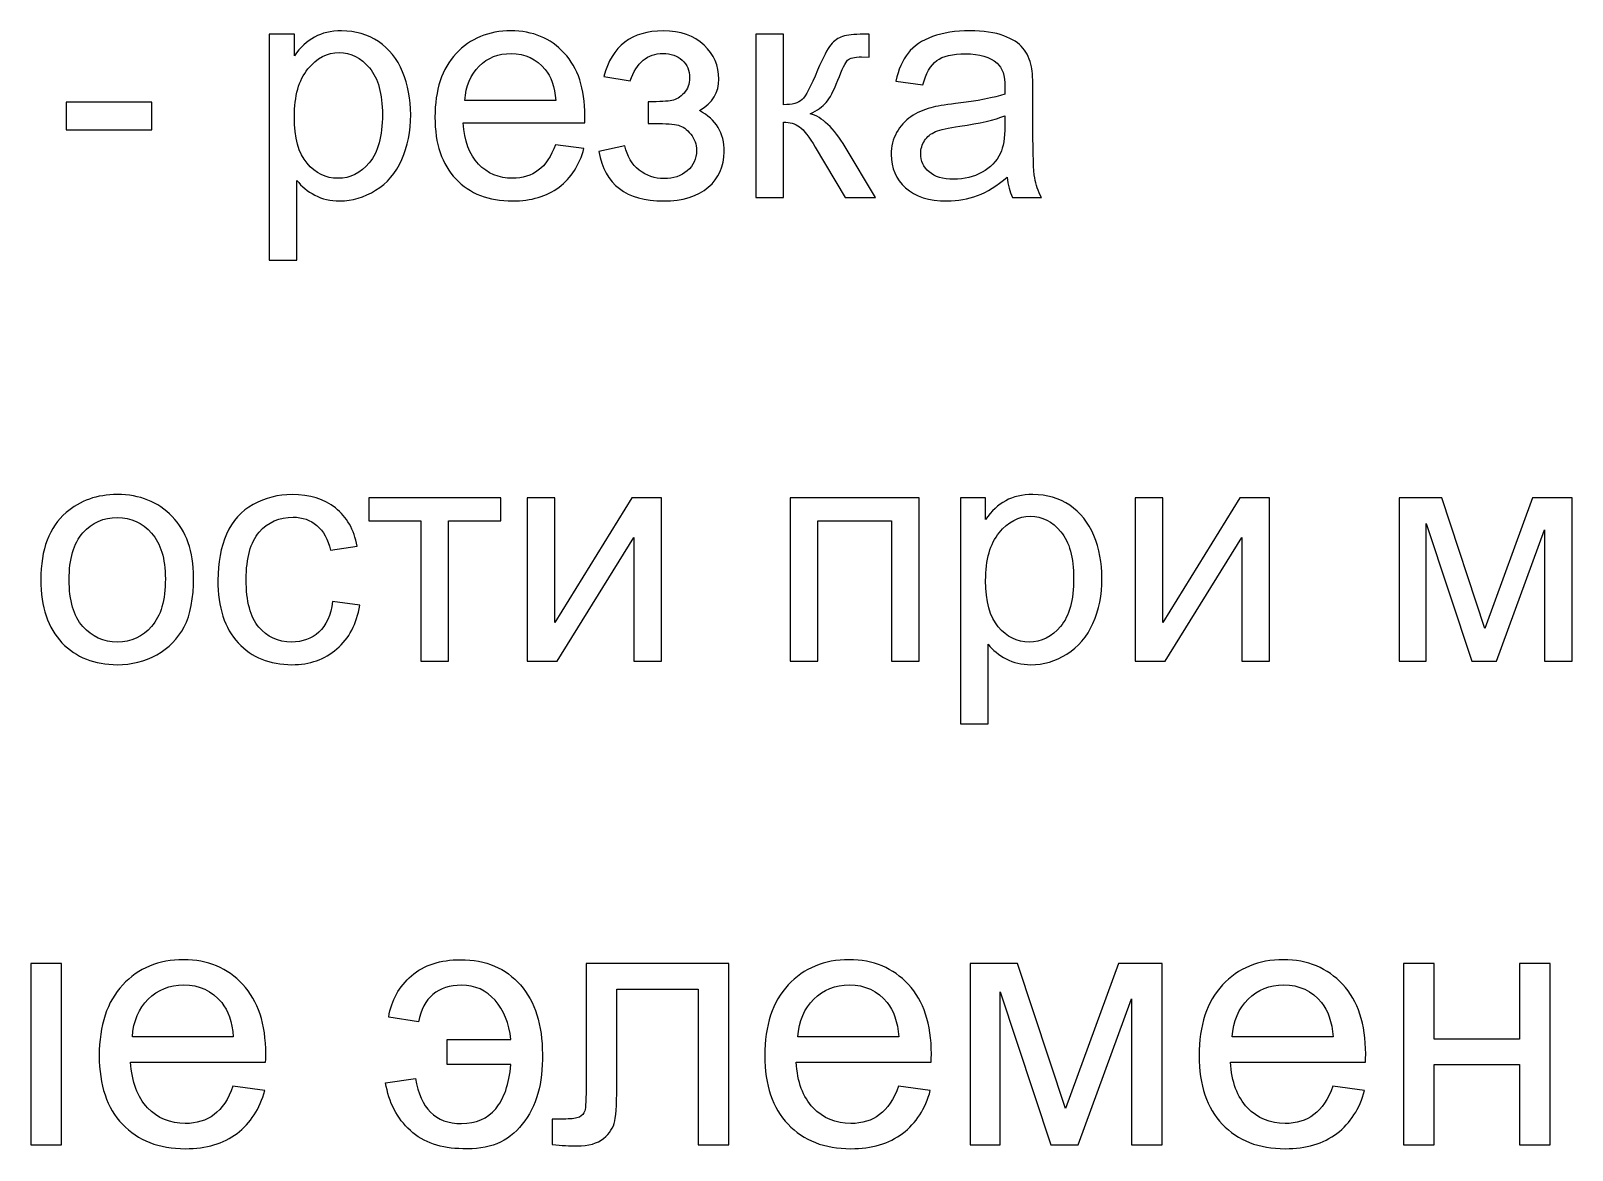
# Model space of a CAD drawing. Header units: millimetres. Extents: x -421 to 418, y -426 to 431.
# Drawn here: x 27.8 to 78.7, y 392.2 to 429.2 of the extents above; entities that cross this region are included whole.
import ezdxf

# ---------------------------------------------------------------- set-up
doc = ezdxf.new("R2010")
doc.units = ezdxf.units.MM
doc.header["$MEASUREMENT"] = 0
doc.layers.add('layer 1', color=7, linetype='Continuous')

msp = doc.modelspace()

# ---------------------------------------------------------------- linework, layer by layer
at = {"layer": 'layer 1', "color": 250}
for points, knots in [([(35.6476, 421.6241), (35.6476, 421.6241), (35.6476, 429.0845), (35.6476, 429.0845), (35.6476, 429.0845), (35.6476, 429.0845), (36.4788, 429.0845), (36.4788, 429.0845), (36.4788, 429.0845), (36.4788, 429.0845), (36.4788, 428.3762), (36.4788, 428.3762), (36.4788, 428.3762), (36.6745, 428.6498), (36.8962, 428.8559), (37.1438, 428.9927), (37.1438, 428.9927), (37.3897, 429.1295), (37.6893, 429.1988), (38.0409, 429.1988), (38.0409, 429.1988), (38.5015, 429.1988), (38.9067, 429.081), (39.2583, 428.8438), (39.2583, 428.8438), (39.6098, 428.6082), (39.8748, 428.274), (40.0549, 427.8445), (40.0549, 427.8445), (40.2332, 427.4133), (40.3233, 426.9423), (40.3233, 426.428), (40.3233, 426.428), (40.3233, 425.879), (40.2246, 425.3837), (40.0272, 424.9421), (40.0272, 424.9421), (39.8297, 424.5023), (39.5423, 424.1646), (39.1648, 423.929), (39.1648, 423.929), (38.789, 423.6953), (38.3924, 423.5775), (37.9768, 423.5775), (37.9768, 423.5775), (37.672, 423.5775), (37.3984, 423.6416), (37.1577, 423.7697), (37.1577, 423.7697), (36.9152, 423.8979), (36.7178, 424.0589), (36.5619, 424.2546), (36.5619, 424.2546), (36.5619, 424.2546), (36.5619, 421.6241), (36.5619, 421.6241), (36.5619, 421.6241), (36.5619, 421.6241), (35.6476, 421.6241), (35.6476, 421.6241)], [0, 0, 0, 0, 0.0625, 0.0625, 0.0625, 0.0625, 0.125, 0.125, 0.125, 0.125, 0.1875, 0.1875, 0.1875, 0.1875, 0.25, 0.25, 0.25, 0.25, 0.3125, 0.3125, 0.3125, 0.3125, 0.375, 0.375, 0.375, 0.375, 0.4375, 0.4375, 0.4375, 0.4375, 0.5, 0.5, 0.5, 0.5, 0.5625, 0.5625, 0.5625, 0.5625, 0.625, 0.625, 0.625, 0.625, 0.6875, 0.6875, 0.6875, 0.6875, 0.75, 0.75, 0.75, 0.75, 0.8125, 0.8125, 0.8125, 0.8125, 0.875, 0.875, 0.875, 0.875, 1, 1, 1, 1]), ([(45.1046, 425.4374), (45.1046, 425.4374), (46.0501, 425.3127), (46.0501, 425.3127), (46.0501, 425.3127), (45.9029, 424.7638), (45.6276, 424.336), (45.2258, 424.033), (45.2258, 424.033), (44.8241, 423.7299), (44.3115, 423.5775), (43.6863, 423.5775), (43.6863, 423.5775), (42.9001, 423.5775), (42.2767, 423.8199), (41.816, 424.3048), (41.816, 424.3048), (41.3554, 424.788), (41.125, 425.4686), (41.125, 426.3431), (41.125, 426.3431), (41.125, 427.2471), (41.3571, 427.9502), (41.8229, 428.4489), (41.8229, 428.4489), (42.2888, 428.9494), (42.8932, 429.1988), (43.6361, 429.1988), (43.6361, 429.1988), (44.3548, 429.1988), (44.9418, 428.9546), (45.3973, 428.4645), (45.3973, 428.4645), (45.8527, 427.9744), (46.0813, 427.2852), (46.0813, 426.3968), (46.0813, 426.3968), (46.0813, 426.3431), (46.0796, 426.2617), (46.0761, 426.1543), (46.0761, 426.1543), (46.0761, 426.1543), (42.0602, 426.1543), (42.0602, 426.1543), (42.0602, 426.1543), (42.0948, 425.5638), (42.2611, 425.1101), (42.5624, 424.7967), (42.5624, 424.7967), (42.862, 424.4832), (43.2378, 424.3256), (43.6863, 424.3256), (43.6863, 424.3256), (44.0205, 424.3256), (44.3063, 424.4139), (44.5418, 424.5906), (44.5418, 424.5906), (44.779, 424.7672), (44.9661, 425.0495), (45.1046, 425.4374)], [0, 0, 0, 0, 0.0625, 0.0625, 0.0625, 0.0625, 0.125, 0.125, 0.125, 0.125, 0.1875, 0.1875, 0.1875, 0.1875, 0.25, 0.25, 0.25, 0.25, 0.3125, 0.3125, 0.3125, 0.3125, 0.375, 0.375, 0.375, 0.375, 0.4375, 0.4375, 0.4375, 0.4375, 0.5, 0.5, 0.5, 0.5, 0.5625, 0.5625, 0.5625, 0.5625, 0.625, 0.625, 0.625, 0.625, 0.6875, 0.6875, 0.6875, 0.6875, 0.75, 0.75, 0.75, 0.75, 0.8125, 0.8125, 0.8125, 0.8125, 0.875, 0.875, 0.875, 0.875, 1, 1, 1, 1]), ([(48.1716, 426.1336), (48.1716, 426.1336), (48.1716, 426.8505), (48.1716, 426.8505), (48.1716, 426.8505), (48.556, 426.854), (48.8193, 426.8696), (48.9578, 426.8955), (48.9578, 426.8955), (49.0981, 426.9232), (49.2314, 427.0029), (49.3561, 427.138), (49.3561, 427.138), (49.4808, 427.2731), (49.5431, 427.441), (49.5431, 427.6437), (49.5431, 427.6437), (49.5431, 427.8878), (49.4617, 428.0852), (49.2972, 428.2307), (49.2972, 428.2307), (49.1327, 428.3779), (48.9214, 428.4506), (48.6599, 428.4506), (48.6599, 428.4506), (48.1456, 428.4506), (47.7854, 428.1493), (47.5793, 427.5467), (47.5793, 427.5467), (47.5793, 427.5467), (46.7065, 427.6921), (46.7065, 427.6921), (46.7065, 427.6921), (46.9767, 428.6966), (47.6313, 429.1988), (48.6669, 429.1988), (48.6669, 429.1988), (49.2418, 429.1988), (49.6921, 429.0429), (50.0194, 428.7295), (50.0194, 428.7295), (50.3467, 428.416), (50.5094, 428.042), (50.5094, 427.6073), (50.5094, 427.6073), (50.5094, 427.1692), (50.2964, 426.8193), (49.8722, 426.5613), (49.8722, 426.5613), (50.144, 426.4158), (50.3467, 426.2305), (50.4835, 426.0054), (50.4835, 426.0054), (50.6185, 425.7803), (50.6861, 425.5136), (50.6861, 425.2053), (50.6861, 425.2053), (50.6861, 424.7222), (50.5094, 424.3308), (50.1579, 424.0295), (50.1579, 424.0295), (49.8046, 423.7282), (49.3128, 423.5775), (48.679, 423.5775), (48.679, 423.5775), (47.4494, 423.5775), (46.736, 424.1213), (46.5403, 425.2088), (46.5403, 425.2088), (46.5403, 425.2088), (47.4027, 425.3958), (47.4027, 425.3958), (47.4027, 425.3958), (47.4806, 425.053), (47.6382, 424.7863), (47.8772, 424.5975), (47.8772, 424.5975), (48.1162, 424.4087), (48.388, 424.3152), (48.6963, 424.3152), (48.6963, 424.3152), (49.0046, 424.3152), (49.2609, 424.4018), (49.4652, 424.5767), (49.4652, 424.5767), (49.6695, 424.7499), (49.7717, 424.9716), (49.7717, 425.2417), (49.7717, 425.2417), (49.7717, 425.4513), (49.7076, 425.6331), (49.5795, 425.7889), (49.5795, 425.7889), (49.4513, 425.9448), (49.3145, 426.0418), (49.1691, 426.0799), (49.1691, 426.0799), (49.0236, 426.1197), (48.7604, 426.1388), (48.3794, 426.1388), (48.3794, 426.1388), (48.3482, 426.1388), (48.2789, 426.137), (48.1716, 426.1336)], [0, 0, 0, 0, 0.037037, 0.037037, 0.037037, 0.037037, 0.0740741, 0.0740741, 0.0740741, 0.0740741, 0.1111111, 0.1111111, 0.1111111, 0.1111111, 0.1481481, 0.1481481, 0.1481481, 0.1481481, 0.1851852, 0.1851852, 0.1851852, 0.1851852, 0.2222222, 0.2222222, 0.2222222, 0.2222222, 0.2592593, 0.2592593, 0.2592593, 0.2592593, 0.2962963, 0.2962963, 0.2962963, 0.2962963, 0.3333333, 0.3333333, 0.3333333, 0.3333333, 0.3703704, 0.3703704, 0.3703704, 0.3703704, 0.4074074, 0.4074074, 0.4074074, 0.4074074, 0.4444444, 0.4444444, 0.4444444, 0.4444444, 0.4814815, 0.4814815, 0.4814815, 0.4814815, 0.5185185, 0.5185185, 0.5185185, 0.5185185, 0.5555556, 0.5555556, 0.5555556, 0.5555556, 0.5925926, 0.5925926, 0.5925926, 0.5925926, 0.6296296, 0.6296296, 0.6296296, 0.6296296, 0.6666667, 0.6666667, 0.6666667, 0.6666667, 0.7037037, 0.7037037, 0.7037037, 0.7037037, 0.7407407, 0.7407407, 0.7407407, 0.7407407, 0.7777778, 0.7777778, 0.7777778, 0.7777778, 0.8148148, 0.8148148, 0.8148148, 0.8148148, 0.8518519, 0.8518519, 0.8518519, 0.8518519, 0.8888889, 0.8888889, 0.8888889, 0.8888889, 0.9259259, 0.9259259, 0.9259259, 0.9259259, 1, 1, 1, 1]), ([(51.7303, 429.0845), (51.7303, 429.0845), (52.6446, 429.0845), (52.6446, 429.0845), (52.6446, 429.0845), (52.6446, 429.0845), (52.6446, 426.757), (52.6446, 426.757), (52.6446, 426.757), (52.9356, 426.757), (53.1399, 426.8124), (53.2577, 426.925), (53.2577, 426.925), (53.3737, 427.0358), (53.5452, 427.3596), (53.7737, 427.8982), (53.7737, 427.8982), (53.9538, 428.3242), (54.0993, 428.6048), (54.2101, 428.7399), (54.2101, 428.7399), (54.3227, 428.8749), (54.4509, 428.9667), (54.5963, 429.0135), (54.5963, 429.0135), (54.7435, 429.0602), (54.9773, 429.0845), (55.2977, 429.0845), (55.2977, 429.0845), (55.2977, 429.0845), (55.4813, 429.0845), (55.4813, 429.0845), (55.4813, 429.0845), (55.4813, 429.0845), (55.4813, 428.3312), (55.4813, 428.3312), (55.4813, 428.3312), (55.4813, 428.3312), (55.2267, 428.3364), (55.2267, 428.3364), (55.2267, 428.3364), (54.986, 428.3364), (54.8318, 428.3), (54.7643, 428.229), (54.7643, 428.229), (54.6933, 428.1545), (54.5842, 427.9329), (54.4387, 427.564), (54.4387, 427.564), (54.3002, 427.2107), (54.1738, 426.9665), (54.0578, 426.8315), (54.0578, 426.8315), (53.9435, 426.6964), (53.7651, 426.5734), (53.5244, 426.4609), (53.5244, 426.4609), (53.9175, 426.3552), (54.3054, 425.9898), (54.6864, 425.3629), (54.6864, 425.3629), (54.6864, 425.3629), (55.6891, 423.6918), (55.6891, 423.6918), (55.6891, 423.6918), (55.6891, 423.6918), (54.6846, 423.6918), (54.6846, 423.6918), (54.6846, 423.6918), (54.6846, 423.6918), (53.6958, 425.3577), (53.6958, 425.3577), (53.6958, 425.3577), (53.4967, 425.6954), (53.3235, 425.9171), (53.1763, 426.0245), (53.1763, 426.0245), (53.0274, 426.1318), (52.8507, 426.1855), (52.6446, 426.1855), (52.6446, 426.1855), (52.6446, 426.1855), (52.6446, 423.6918), (52.6446, 423.6918), (52.6446, 423.6918), (52.6446, 423.6918), (51.7303, 423.6918), (51.7303, 423.6918), (51.7303, 423.6918), (51.7303, 423.6918), (51.7303, 429.0845), (51.7303, 429.0845)], [0, 0, 0, 0, 0.0416667, 0.0416667, 0.0416667, 0.0416667, 0.0833333, 0.0833333, 0.0833333, 0.0833333, 0.125, 0.125, 0.125, 0.125, 0.1666667, 0.1666667, 0.1666667, 0.1666667, 0.2083333, 0.2083333, 0.2083333, 0.2083333, 0.25, 0.25, 0.25, 0.25, 0.2916667, 0.2916667, 0.2916667, 0.2916667, 0.3333333, 0.3333333, 0.3333333, 0.3333333, 0.375, 0.375, 0.375, 0.375, 0.4166667, 0.4166667, 0.4166667, 0.4166667, 0.4583333, 0.4583333, 0.4583333, 0.4583333, 0.5, 0.5, 0.5, 0.5, 0.5416667, 0.5416667, 0.5416667, 0.5416667, 0.5833333, 0.5833333, 0.5833333, 0.5833333, 0.625, 0.625, 0.625, 0.625, 0.6666667, 0.6666667, 0.6666667, 0.6666667, 0.7083333, 0.7083333, 0.7083333, 0.7083333, 0.75, 0.75, 0.75, 0.75, 0.7916667, 0.7916667, 0.7916667, 0.7916667, 0.8333333, 0.8333333, 0.8333333, 0.8333333, 0.875, 0.875, 0.875, 0.875, 0.9166667, 0.9166667, 0.9166667, 0.9166667, 1, 1, 1, 1]), ([(60.0375, 424.3672), (59.698, 424.078), (59.3707, 423.8754), (59.0573, 423.7559), (59.0573, 423.7559), (58.7438, 423.6364), (58.4079, 423.5775), (58.0477, 423.5775), (58.0477, 423.5775), (57.4554, 423.5775), (57, 423.7212), (56.6813, 424.0104), (56.6813, 424.0104), (56.3627, 424.2979), (56.2034, 424.6668), (56.2034, 425.1153), (56.2034, 425.1153), (56.2034, 425.3785), (56.264, 425.6192), (56.3835, 425.8374), (56.3835, 425.8374), (56.5047, 426.0556), (56.6623, 426.2288), (56.8562, 426.3604), (56.8562, 426.3604), (57.0519, 426.492), (57.2701, 426.5925), (57.5143, 426.66), (57.5143, 426.66), (57.6944, 426.7068), (57.9663, 426.7518), (58.3282, 426.7968), (58.3282, 426.7968), (59.0659, 426.8834), (59.6114, 426.9891), (59.9595, 427.1103), (59.9595, 427.1103), (59.963, 427.235), (59.9647, 427.3146), (59.9647, 427.3475), (59.9647, 427.3475), (59.9647, 427.7181), (59.8781, 427.9796), (59.705, 428.132), (59.705, 428.132), (59.4712, 428.3381), (59.1231, 428.4403), (58.6624, 428.4403), (58.6624, 428.4403), (58.2312, 428.4403), (57.9126, 428.3641), (57.7082, 428.2134), (57.7082, 428.2134), (57.5022, 428.0627), (57.3515, 427.796), (57.2528, 427.4116), (57.2528, 427.4116), (57.2528, 427.4116), (56.3592, 427.5363), (56.3592, 427.5363), (56.3592, 427.5363), (56.4406, 427.919), (56.574, 428.229), (56.761, 428.4645), (56.761, 428.4645), (56.948, 428.7), (57.2182, 428.8801), (57.5714, 429.0083), (57.5714, 429.0083), (57.923, 429.1347), (58.3334, 429.1988), (58.7975, 429.1988), (58.7975, 429.1988), (59.2582, 429.1988), (59.634, 429.1451), (59.9232, 429.036), (59.9232, 429.036), (60.2106, 428.9269), (60.4236, 428.7918), (60.5587, 428.6273), (60.5587, 428.6273), (60.6938, 428.4628), (60.789, 428.255), (60.8444, 428.0039), (60.8444, 428.0039), (60.8739, 427.848), (60.8895, 427.5675), (60.8895, 427.164), (60.8895, 427.164), (60.8895, 427.164), (60.8895, 425.9517), (60.8895, 425.9517), (60.8895, 425.9517), (60.8895, 425.1049), (60.9085, 424.5698), (60.9466, 424.3429), (60.9466, 424.3429), (60.983, 424.1161), (61.0592, 423.8996), (61.17, 423.6918), (61.17, 423.6918), (61.17, 423.6918), (60.2141, 423.6918), (60.2141, 423.6918), (60.2141, 423.6918), (60.1223, 423.884), (60.0634, 424.1092), (60.0375, 424.3672)], [0, 0, 0, 0, 0.0357143, 0.0357143, 0.0357143, 0.0357143, 0.0714286, 0.0714286, 0.0714286, 0.0714286, 0.1071429, 0.1071429, 0.1071429, 0.1071429, 0.1428571, 0.1428571, 0.1428571, 0.1428571, 0.1785714, 0.1785714, 0.1785714, 0.1785714, 0.2142857, 0.2142857, 0.2142857, 0.2142857, 0.25, 0.25, 0.25, 0.25, 0.2857143, 0.2857143, 0.2857143, 0.2857143, 0.3214286, 0.3214286, 0.3214286, 0.3214286, 0.3571429, 0.3571429, 0.3571429, 0.3571429, 0.3928571, 0.3928571, 0.3928571, 0.3928571, 0.4285714, 0.4285714, 0.4285714, 0.4285714, 0.4642857, 0.4642857, 0.4642857, 0.4642857, 0.5, 0.5, 0.5, 0.5, 0.5357143, 0.5357143, 0.5357143, 0.5357143, 0.5714286, 0.5714286, 0.5714286, 0.5714286, 0.6071429, 0.6071429, 0.6071429, 0.6071429, 0.6428571, 0.6428571, 0.6428571, 0.6428571, 0.6785714, 0.6785714, 0.6785714, 0.6785714, 0.7142857, 0.7142857, 0.7142857, 0.7142857, 0.75, 0.75, 0.75, 0.75, 0.7857143, 0.7857143, 0.7857143, 0.7857143, 0.8214286, 0.8214286, 0.8214286, 0.8214286, 0.8571429, 0.8571429, 0.8571429, 0.8571429, 0.8928571, 0.8928571, 0.8928571, 0.8928571, 0.9285714, 0.9285714, 0.9285714, 0.9285714, 1, 1, 1, 1]), ([(36.4788, 426.3552), (36.4788, 425.6643), (36.6191, 425.1534), (36.8979, 424.8226), (36.8979, 424.8226), (37.1784, 424.4919), (37.5179, 424.3256), (37.9162, 424.3256), (37.9162, 424.3256), (38.3214, 424.3256), (38.6677, 424.4971), (38.9552, 424.84), (38.9552, 424.84), (39.2444, 425.1828), (39.3882, 425.7128), (39.3882, 426.4314), (39.3882, 426.4314), (39.3882, 427.1172), (39.2479, 427.6298), (38.9656, 427.971), (38.9656, 427.971), (38.6833, 428.3121), (38.3474, 428.4818), (37.956, 428.4818), (37.956, 428.4818), (37.5681, 428.4818), (37.2252, 428.3), (36.9273, 427.9381), (36.9273, 427.9381), (36.6277, 427.5744), (36.4788, 427.0479), (36.4788, 426.3552)], [0, 0, 0, 0, 0.1111111, 0.1111111, 0.1111111, 0.1111111, 0.2222222, 0.2222222, 0.2222222, 0.2222222, 0.3333333, 0.3333333, 0.3333333, 0.3333333, 0.4444444, 0.4444444, 0.4444444, 0.4444444, 0.5555556, 0.5555556, 0.5555556, 0.5555556, 0.6666667, 0.6666667, 0.6666667, 0.6666667, 0.7777778, 0.7777778, 0.7777778, 0.7777778, 1, 1, 1, 1]), ([(42.1121, 426.9025), (42.1121, 426.9025), (45.115, 426.9025), (45.115, 426.9025), (45.115, 426.9025), (45.0752, 427.3562), (44.9591, 427.6956), (44.7704, 427.9225), (44.7704, 427.9225), (44.4812, 428.274), (44.1037, 428.4506), (43.6413, 428.4506), (43.6413, 428.4506), (43.2222, 428.4506), (42.8707, 428.3104), (42.5849, 428.0298), (42.5849, 428.0298), (42.3009, 427.7493), (42.1433, 427.3735), (42.1121, 426.9025)], [0, 0, 0, 0, 0.1666667, 0.1666667, 0.1666667, 0.1666667, 0.3333333, 0.3333333, 0.3333333, 0.3333333, 0.5, 0.5, 0.5, 0.5, 0.6666667, 0.6666667, 0.6666667, 0.6666667, 1, 1, 1, 1]), ([(28.9371, 425.9258), (28.9371, 425.9258), (28.9371, 426.8401), (28.9371, 426.8401), (28.9371, 426.8401), (28.9371, 426.8401), (31.7633, 426.8401), (31.7633, 426.8401), (31.7633, 426.8401), (31.7633, 426.8401), (31.7633, 425.9258), (31.7633, 425.9258), (31.7633, 425.9258), (31.7633, 425.9258), (28.9371, 425.9258), (28.9371, 425.9258)], [0, 0, 0, 0, 0.2, 0.2, 0.2, 0.2, 0.4, 0.4, 0.4, 0.4, 0.6, 0.6, 0.6, 0.6, 1, 1, 1, 1]), ([(59.9647, 426.3933), (59.6322, 426.2583), (59.1335, 426.144), (58.4685, 426.0504), (58.4685, 426.0504), (58.091, 425.9968), (57.8243, 425.9361), (57.6684, 425.8686), (57.6684, 425.8686), (57.5126, 425.8011), (57.3931, 425.7024), (57.3082, 425.5742), (57.3082, 425.5742), (57.2234, 425.4443), (57.1801, 425.3006), (57.1801, 425.1413), (57.1801, 425.1413), (57.1801, 424.9006), (57.2718, 424.6979), (57.4571, 424.5369), (57.4571, 424.5369), (57.6424, 424.3758), (57.9126, 424.2944), (58.2676, 424.2944), (58.2676, 424.2944), (58.6191, 424.2944), (58.9326, 424.3706), (59.2079, 424.5248), (59.2079, 424.5248), (59.4816, 424.6772), (59.6842, 424.8867), (59.8123, 425.1517), (59.8123, 425.1517), (59.911, 425.3577), (59.9595, 425.6608), (59.9595, 426.0608), (59.9595, 426.0608), (59.9595, 426.0608), (59.9647, 426.3933), (59.9647, 426.3933)], [0, 0, 0, 0, 0.0909091, 0.0909091, 0.0909091, 0.0909091, 0.1818182, 0.1818182, 0.1818182, 0.1818182, 0.2727273, 0.2727273, 0.2727273, 0.2727273, 0.3636364, 0.3636364, 0.3636364, 0.3636364, 0.4545455, 0.4545455, 0.4545455, 0.4545455, 0.5454545, 0.5454545, 0.5454545, 0.5454545, 0.6363636, 0.6363636, 0.6363636, 0.6363636, 0.7272727, 0.7272727, 0.7272727, 0.7272727, 0.8181818, 0.8181818, 0.8181818, 0.8181818, 1, 1, 1, 1])]:
    msp.add_open_spline(points, degree=3, knots=knots, dxfattribs=at)
at = {"layer": 'layer 1', "color": 242}
for points, knots in [([(28.0999, 411.0669), (28.0999, 412.0627), (28.377, 412.8004), (28.9329, 413.2801), (28.9329, 413.2801), (29.3952, 413.6784), (29.9615, 413.8776), (30.6282, 413.8776), (30.6282, 413.8776), (31.3677, 413.8776), (31.9738, 413.6351), (32.4448, 413.1502), (32.4448, 413.1502), (32.9142, 412.6671), (33.1497, 411.9969), (33.1497, 411.1431), (33.1497, 411.1431), (33.1497, 410.4504), (33.0458, 409.9067), (32.838, 409.5101), (32.838, 409.5101), (32.6301, 409.1135), (32.3271, 408.8053), (31.9288, 408.5853), (31.9288, 408.5853), (31.5322, 408.3654), (31.0975, 408.2563), (30.6282, 408.2563), (30.6282, 408.2563), (29.8732, 408.2563), (29.2636, 408.497), (28.7978, 408.9802), (28.7978, 408.9802), (28.3319, 409.4633), (28.0999, 410.1595), (28.0999, 411.0669)], [0, 0, 0, 0, 0.1, 0.1, 0.1, 0.1, 0.2, 0.2, 0.2, 0.2, 0.3, 0.3, 0.3, 0.3, 0.4, 0.4, 0.4, 0.4, 0.5, 0.5, 0.5, 0.5, 0.6, 0.6, 0.6, 0.6, 0.7, 0.7, 0.7, 0.7, 0.8, 0.8, 0.8, 0.8, 1, 1, 1, 1]), ([(37.744, 410.3448), (37.744, 410.3448), (38.6375, 410.2201), (38.6375, 410.2201), (38.6375, 410.2201), (38.5388, 409.6053), (38.2895, 409.1256), (37.886, 408.7776), (37.886, 408.7776), (37.4825, 408.4295), (36.9854, 408.2563), (36.3984, 408.2563), (36.3984, 408.2563), (35.6624, 408.2563), (35.0701, 408.497), (34.6233, 408.9784), (34.6233, 408.9784), (34.1748, 409.4599), (33.9514, 410.1491), (33.9514, 411.0462), (33.9514, 411.0462), (33.9514, 411.628), (34.0484, 412.1354), (34.2406, 412.5718), (34.2406, 412.5718), (34.4328, 413.0065), (34.7255, 413.3338), (35.1204, 413.5503), (35.1204, 413.5503), (35.5135, 413.7685), (35.9412, 413.8776), (36.4053, 413.8776), (36.4053, 413.8776), (36.9889, 413.8776), (37.4686, 413.7304), (37.8392, 413.4342), (37.8392, 413.4342), (38.2115, 413.1381), (38.4505, 412.7173), (38.5544, 412.1735), (38.5544, 412.1735), (38.5544, 412.1735), (37.6712, 412.0384), (37.6712, 412.0384), (37.6712, 412.0384), (37.5864, 412.4004), (37.4374, 412.6723), (37.221, 412.8558), (37.221, 412.8558), (37.0062, 413.0377), (36.7465, 413.1294), (36.4417, 413.1294), (36.4417, 413.1294), (35.981, 413.1294), (35.607, 412.9649), (35.3178, 412.6359), (35.3178, 412.6359), (35.0303, 412.3051), (34.8866, 411.7856), (34.8866, 411.0721), (34.8866, 411.0721), (34.8866, 410.3483), (35.0251, 409.8235), (35.3022, 409.4962), (35.3022, 409.4962), (35.581, 409.1689), (35.9429, 409.0044), (36.388, 409.0044), (36.388, 409.0044), (36.7482, 409.0044), (37.0478, 409.1135), (37.2868, 409.3335), (37.2868, 409.3335), (37.5275, 409.5517), (37.6799, 409.8893), (37.744, 410.3448)], [0, 0, 0, 0, 0.05, 0.05, 0.05, 0.05, 0.1, 0.1, 0.1, 0.1, 0.15, 0.15, 0.15, 0.15, 0.2, 0.2, 0.2, 0.2, 0.25, 0.25, 0.25, 0.25, 0.3, 0.3, 0.3, 0.3, 0.35, 0.35, 0.35, 0.35, 0.4, 0.4, 0.4, 0.4, 0.45, 0.45, 0.45, 0.45, 0.5, 0.5, 0.5, 0.5, 0.55, 0.55, 0.55, 0.55, 0.6, 0.6, 0.6, 0.6, 0.65, 0.65, 0.65, 0.65, 0.7, 0.7, 0.7, 0.7, 0.75, 0.75, 0.75, 0.75, 0.8, 0.8, 0.8, 0.8, 0.85, 0.85, 0.85, 0.85, 0.9, 0.9, 0.9, 0.9, 1, 1, 1, 1]), ([(38.9389, 413.7633), (38.9389, 413.7633), (43.3029, 413.7633), (43.3029, 413.7633), (43.3029, 413.7633), (43.3029, 413.7633), (43.3029, 413.0048), (43.3029, 413.0048), (43.3029, 413.0048), (43.3029, 413.0048), (41.5781, 413.0048), (41.5781, 413.0048), (41.5781, 413.0048), (41.5781, 413.0048), (41.5781, 408.3706), (41.5781, 408.3706), (41.5781, 408.3706), (41.5781, 408.3706), (40.6637, 408.3706), (40.6637, 408.3706), (40.6637, 408.3706), (40.6637, 408.3706), (40.6637, 413.0048), (40.6637, 413.0048), (40.6637, 413.0048), (40.6637, 413.0048), (38.9389, 413.0048), (38.9389, 413.0048), (38.9389, 413.0048), (38.9389, 413.0048), (38.9389, 413.7633), (38.9389, 413.7633)], [0, 0, 0, 0, 0.1111111, 0.1111111, 0.1111111, 0.1111111, 0.2222222, 0.2222222, 0.2222222, 0.2222222, 0.3333333, 0.3333333, 0.3333333, 0.3333333, 0.4444444, 0.4444444, 0.4444444, 0.4444444, 0.5555556, 0.5555556, 0.5555556, 0.5555556, 0.6666667, 0.6666667, 0.6666667, 0.6666667, 0.7777778, 0.7777778, 0.7777778, 0.7777778, 1, 1, 1, 1]), ([(44.1757, 413.7633), (44.1757, 413.7633), (45.09, 413.7633), (45.09, 413.7633), (45.09, 413.7633), (45.09, 413.7633), (45.09, 409.6504), (45.09, 409.6504), (45.09, 409.6504), (45.09, 409.6504), (47.6305, 413.7633), (47.6305, 413.7633), (47.6305, 413.7633), (47.6305, 413.7633), (48.6124, 413.7633), (48.6124, 413.7633), (48.6124, 413.7633), (48.6124, 413.7633), (48.6124, 408.3706), (48.6124, 408.3706), (48.6124, 408.3706), (48.6124, 408.3706), (47.6981, 408.3706), (47.6981, 408.3706), (47.6981, 408.3706), (47.6981, 408.3706), (47.6981, 412.4575), (47.6981, 412.4575), (47.6981, 412.4575), (47.6981, 412.4575), (45.161, 408.3706), (45.161, 408.3706), (45.161, 408.3706), (45.161, 408.3706), (44.1757, 408.3706), (44.1757, 408.3706), (44.1757, 408.3706), (44.1757, 408.3706), (44.1757, 413.7633), (44.1757, 413.7633)], [0, 0, 0, 0, 0.0909091, 0.0909091, 0.0909091, 0.0909091, 0.1818182, 0.1818182, 0.1818182, 0.1818182, 0.2727273, 0.2727273, 0.2727273, 0.2727273, 0.3636364, 0.3636364, 0.3636364, 0.3636364, 0.4545455, 0.4545455, 0.4545455, 0.4545455, 0.5454545, 0.5454545, 0.5454545, 0.5454545, 0.6363636, 0.6363636, 0.6363636, 0.6363636, 0.7272727, 0.7272727, 0.7272727, 0.7272727, 0.8181818, 0.8181818, 0.8181818, 0.8181818, 1, 1, 1, 1]), ([(52.8673, 413.7633), (52.8673, 413.7633), (57.1274, 413.7633), (57.1274, 413.7633), (57.1274, 413.7633), (57.1274, 413.7633), (57.1274, 408.3706), (57.1274, 408.3706), (57.1274, 408.3706), (57.1274, 408.3706), (56.213, 408.3706), (56.213, 408.3706), (56.213, 408.3706), (56.213, 408.3706), (56.213, 413.0048), (56.213, 413.0048), (56.213, 413.0048), (56.213, 413.0048), (53.7816, 413.0048), (53.7816, 413.0048), (53.7816, 413.0048), (53.7816, 413.0048), (53.7816, 408.3706), (53.7816, 408.3706), (53.7816, 408.3706), (53.7816, 408.3706), (52.8673, 408.3706), (52.8673, 408.3706), (52.8673, 408.3706), (52.8673, 408.3706), (52.8673, 413.7633), (52.8673, 413.7633)], [0, 0, 0, 0, 0.1111111, 0.1111111, 0.1111111, 0.1111111, 0.2222222, 0.2222222, 0.2222222, 0.2222222, 0.3333333, 0.3333333, 0.3333333, 0.3333333, 0.4444444, 0.4444444, 0.4444444, 0.4444444, 0.5555556, 0.5555556, 0.5555556, 0.5555556, 0.6666667, 0.6666667, 0.6666667, 0.6666667, 0.7777778, 0.7777778, 0.7777778, 0.7777778, 1, 1, 1, 1]), ([(58.4938, 406.3029), (58.4938, 406.3029), (58.4938, 413.7633), (58.4938, 413.7633), (58.4938, 413.7633), (58.4938, 413.7633), (59.325, 413.7633), (59.325, 413.7633), (59.325, 413.7633), (59.325, 413.7633), (59.325, 413.055), (59.325, 413.055), (59.325, 413.055), (59.5207, 413.3286), (59.7424, 413.5347), (59.99, 413.6715), (59.99, 413.6715), (60.2359, 413.8083), (60.5355, 413.8776), (60.8871, 413.8776), (60.8871, 413.8776), (61.3477, 413.8776), (61.7529, 413.7598), (62.1045, 413.5226), (62.1045, 413.5226), (62.456, 413.287), (62.721, 412.9528), (62.9011, 412.5233), (62.9011, 412.5233), (63.0794, 412.0921), (63.1695, 411.6211), (63.1695, 411.1068), (63.1695, 411.1068), (63.1695, 410.5578), (63.0708, 410.0625), (62.8734, 409.6209), (62.8734, 409.6209), (62.6759, 409.1811), (62.3885, 408.8434), (62.011, 408.6078), (62.011, 408.6078), (61.6352, 408.3741), (61.2386, 408.2563), (60.823, 408.2563), (60.823, 408.2563), (60.5182, 408.2563), (60.2446, 408.3204), (60.0039, 408.4485), (60.0039, 408.4485), (59.7614, 408.5767), (59.564, 408.7377), (59.4081, 408.9334), (59.4081, 408.9334), (59.4081, 408.9334), (59.4081, 406.3029), (59.4081, 406.3029), (59.4081, 406.3029), (59.4081, 406.3029), (58.4938, 406.3029), (58.4938, 406.3029)], [0, 0, 0, 0, 0.0625, 0.0625, 0.0625, 0.0625, 0.125, 0.125, 0.125, 0.125, 0.1875, 0.1875, 0.1875, 0.1875, 0.25, 0.25, 0.25, 0.25, 0.3125, 0.3125, 0.3125, 0.3125, 0.375, 0.375, 0.375, 0.375, 0.4375, 0.4375, 0.4375, 0.4375, 0.5, 0.5, 0.5, 0.5, 0.5625, 0.5625, 0.5625, 0.5625, 0.625, 0.625, 0.625, 0.625, 0.6875, 0.6875, 0.6875, 0.6875, 0.75, 0.75, 0.75, 0.75, 0.8125, 0.8125, 0.8125, 0.8125, 0.875, 0.875, 0.875, 0.875, 1, 1, 1, 1]), ([(64.2726, 413.7633), (64.2726, 413.7633), (65.1869, 413.7633), (65.1869, 413.7633), (65.1869, 413.7633), (65.1869, 413.7633), (65.1869, 409.6504), (65.1869, 409.6504), (65.1869, 409.6504), (65.1869, 409.6504), (67.7274, 413.7633), (67.7274, 413.7633), (67.7274, 413.7633), (67.7274, 413.7633), (68.7093, 413.7633), (68.7093, 413.7633), (68.7093, 413.7633), (68.7093, 413.7633), (68.7093, 408.3706), (68.7093, 408.3706), (68.7093, 408.3706), (68.7093, 408.3706), (67.795, 408.3706), (67.795, 408.3706), (67.795, 408.3706), (67.795, 408.3706), (67.795, 412.4575), (67.795, 412.4575), (67.795, 412.4575), (67.795, 412.4575), (65.2579, 408.3706), (65.2579, 408.3706), (65.2579, 408.3706), (65.2579, 408.3706), (64.2726, 408.3706), (64.2726, 408.3706), (64.2726, 408.3706), (64.2726, 408.3706), (64.2726, 413.7633), (64.2726, 413.7633)], [0, 0, 0, 0, 0.0909091, 0.0909091, 0.0909091, 0.0909091, 0.1818182, 0.1818182, 0.1818182, 0.1818182, 0.2727273, 0.2727273, 0.2727273, 0.2727273, 0.3636364, 0.3636364, 0.3636364, 0.3636364, 0.4545455, 0.4545455, 0.4545455, 0.4545455, 0.5454545, 0.5454545, 0.5454545, 0.5454545, 0.6363636, 0.6363636, 0.6363636, 0.6363636, 0.7272727, 0.7272727, 0.7272727, 0.7272727, 0.8181818, 0.8181818, 0.8181818, 0.8181818, 1, 1, 1, 1]), ([(72.9953, 413.7633), (72.9953, 413.7633), (74.4015, 413.7633), (74.4015, 413.7633), (74.4015, 413.7633), (74.4015, 413.7633), (75.8268, 409.4477), (75.8268, 409.4477), (75.8268, 409.4477), (75.8268, 409.4477), (77.4044, 413.7633), (77.4044, 413.7633), (77.4044, 413.7633), (77.4044, 413.7633), (78.7101, 413.7633), (78.7101, 413.7633), (78.7101, 413.7633), (78.7101, 413.7633), (78.7101, 408.3706), (78.7101, 408.3706), (78.7101, 408.3706), (78.7101, 408.3706), (77.7958, 408.3706), (77.7958, 408.3706), (77.7958, 408.3706), (77.7958, 408.3706), (77.7958, 412.7121), (77.7958, 412.7121), (77.7958, 412.7121), (77.7958, 412.7121), (76.2077, 408.3706), (76.2077, 408.3706), (76.2077, 408.3706), (76.2077, 408.3706), (75.3904, 408.3706), (75.3904, 408.3706), (75.3904, 408.3706), (75.3904, 408.3706), (73.8889, 412.9199), (73.8889, 412.9199), (73.8889, 412.9199), (73.8889, 412.9199), (73.8889, 408.3706), (73.8889, 408.3706), (73.8889, 408.3706), (73.8889, 408.3706), (72.9953, 408.3706), (72.9953, 408.3706), (72.9953, 408.3706), (72.9953, 408.3706), (72.9953, 413.7633), (72.9953, 413.7633)], [0, 0, 0, 0, 0.0714286, 0.0714286, 0.0714286, 0.0714286, 0.1428571, 0.1428571, 0.1428571, 0.1428571, 0.2142857, 0.2142857, 0.2142857, 0.2142857, 0.2857143, 0.2857143, 0.2857143, 0.2857143, 0.3571429, 0.3571429, 0.3571429, 0.3571429, 0.4285714, 0.4285714, 0.4285714, 0.4285714, 0.5, 0.5, 0.5, 0.5, 0.5714286, 0.5714286, 0.5714286, 0.5714286, 0.6428571, 0.6428571, 0.6428571, 0.6428571, 0.7142857, 0.7142857, 0.7142857, 0.7142857, 0.7857143, 0.7857143, 0.7857143, 0.7857143, 0.8571429, 0.8571429, 0.8571429, 0.8571429, 1, 1, 1, 1]), ([(59.325, 411.034), (59.325, 410.3431), (59.4653, 409.8322), (59.7441, 409.5014), (59.7441, 409.5014), (60.0246, 409.1707), (60.3641, 409.0044), (60.7624, 409.0044), (60.7624, 409.0044), (61.1676, 409.0044), (61.5139, 409.1759), (61.8014, 409.5188), (61.8014, 409.5188), (62.0906, 409.8616), (62.2344, 410.3916), (62.2344, 411.1102), (62.2344, 411.1102), (62.2344, 411.796), (62.0941, 412.3086), (61.8118, 412.6498), (61.8118, 412.6498), (61.5295, 412.9909), (61.1936, 413.1606), (60.8022, 413.1606), (60.8022, 413.1606), (60.4143, 413.1606), (60.0714, 412.9788), (59.7735, 412.6169), (59.7735, 412.6169), (59.4739, 412.2532), (59.325, 411.7267), (59.325, 411.034)], [0, 0, 0, 0, 0.1111111, 0.1111111, 0.1111111, 0.1111111, 0.2222222, 0.2222222, 0.2222222, 0.2222222, 0.3333333, 0.3333333, 0.3333333, 0.3333333, 0.4444444, 0.4444444, 0.4444444, 0.4444444, 0.5555556, 0.5555556, 0.5555556, 0.5555556, 0.6666667, 0.6666667, 0.6666667, 0.6666667, 0.7777778, 0.7777778, 0.7777778, 0.7777778, 1, 1, 1, 1]), ([(29.035, 411.0652), (29.035, 410.376), (29.1857, 409.8599), (29.487, 409.5188), (29.487, 409.5188), (29.7901, 409.1759), (30.1693, 409.0044), (30.6282, 409.0044), (30.6282, 409.0044), (31.082, 409.0044), (31.4595, 409.1759), (31.7625, 409.5205), (31.7625, 409.5205), (32.0639, 409.8651), (32.2145, 410.3898), (32.2145, 411.0946), (32.2145, 411.0946), (32.2145, 411.7596), (32.0621, 412.2636), (31.7591, 412.6047), (31.7591, 412.6047), (31.456, 412.9476), (31.0785, 413.1191), (30.6282, 413.1191), (30.6282, 413.1191), (30.1693, 413.1191), (29.7901, 412.9493), (29.487, 412.6082), (29.487, 412.6082), (29.1857, 412.267), (29.035, 411.7527), (29.035, 411.0652)], [0, 0, 0, 0, 0.1111111, 0.1111111, 0.1111111, 0.1111111, 0.2222222, 0.2222222, 0.2222222, 0.2222222, 0.3333333, 0.3333333, 0.3333333, 0.3333333, 0.4444444, 0.4444444, 0.4444444, 0.4444444, 0.5555556, 0.5555556, 0.5555556, 0.5555556, 0.6666667, 0.6666667, 0.6666667, 0.6666667, 0.7777778, 0.7777778, 0.7777778, 0.7777778, 1, 1, 1, 1])]:
    msp.add_open_spline(points, degree=3, knots=knots, dxfattribs=at)
at = {"layer": 'layer 1', "color": 2}
for points, knots in [([(27.7688, 398.3803), (27.7688, 398.3803), (28.7845, 398.3803), (28.7845, 398.3803), (28.7845, 398.3803), (28.7845, 398.3803), (28.7845, 392.3901), (28.7845, 392.3901), (28.7845, 392.3901), (28.7845, 392.3901), (27.7688, 392.3901), (27.7688, 392.3901), (27.7688, 392.3901), (27.7688, 392.3901), (27.7688, 398.3803), (27.7688, 398.3803)], [0, 0, 0, 0, 0.2, 0.2, 0.2, 0.2, 0.4, 0.4, 0.4, 0.4, 0.6, 0.6, 0.6, 0.6, 1, 1, 1, 1]), ([(34.4496, 394.3291), (34.4496, 394.3291), (35.4999, 394.1906), (35.4999, 394.1906), (35.4999, 394.1906), (35.3364, 393.5808), (35.0305, 393.1057), (34.5843, 392.7691), (34.5843, 392.7691), (34.138, 392.4324), (33.5686, 392.2631), (32.8741, 392.2631), (32.8741, 392.2631), (32.0008, 392.2631), (31.3083, 392.5325), (30.7966, 393.0711), (30.7966, 393.0711), (30.2849, 393.6078), (30.0291, 394.3638), (30.0291, 395.3352), (30.0291, 395.3352), (30.0291, 396.3394), (30.2868, 397.1204), (30.8043, 397.6744), (30.8043, 397.6744), (31.3217, 398.2303), (31.9931, 398.5073), (32.8183, 398.5073), (32.8183, 398.5073), (33.6167, 398.5073), (34.2688, 398.2361), (34.7747, 397.6917), (34.7747, 397.6917), (35.2806, 397.1473), (35.5345, 396.3817), (35.5345, 395.3948), (35.5345, 395.3948), (35.5345, 395.3352), (35.5326, 395.2448), (35.5288, 395.1255), (35.5288, 395.1255), (35.5288, 395.1255), (31.0678, 395.1255), (31.0678, 395.1255), (31.0678, 395.1255), (31.1063, 394.4696), (31.291, 393.9656), (31.6257, 393.6174), (31.6257, 393.6174), (31.9585, 393.2692), (32.3759, 393.0942), (32.8741, 393.0942), (32.8741, 393.0942), (33.2454, 393.0942), (33.5628, 393.1923), (33.8244, 393.3885), (33.8244, 393.3885), (34.088, 393.5847), (34.2957, 393.8982), (34.4496, 394.3291)], [0, 0, 0, 0, 0.0625, 0.0625, 0.0625, 0.0625, 0.125, 0.125, 0.125, 0.125, 0.1875, 0.1875, 0.1875, 0.1875, 0.25, 0.25, 0.25, 0.25, 0.3125, 0.3125, 0.3125, 0.3125, 0.375, 0.375, 0.375, 0.375, 0.4375, 0.4375, 0.4375, 0.4375, 0.5, 0.5, 0.5, 0.5, 0.5625, 0.5625, 0.5625, 0.5625, 0.625, 0.625, 0.625, 0.625, 0.6875, 0.6875, 0.6875, 0.6875, 0.75, 0.75, 0.75, 0.75, 0.8125, 0.8125, 0.8125, 0.8125, 0.875, 0.875, 0.875, 0.875, 1, 1, 1, 1]), ([(41.5247, 395.8758), (41.5247, 395.8758), (41.5247, 395.0447), (41.5247, 395.0447), (41.5247, 395.0447), (41.5247, 395.0447), (43.6369, 395.0447), (43.6369, 395.0447), (43.6369, 395.0447), (43.5734, 394.3945), (43.4061, 393.9079), (43.1329, 393.5828), (43.1329, 393.5828), (42.8617, 393.2577), (42.4827, 393.0942), (41.9999, 393.0942), (41.9999, 393.0942), (41.1439, 393.0942), (40.6399, 393.5905), (40.486, 394.5831), (40.486, 394.5831), (40.486, 394.5831), (39.4934, 394.4446), (39.4934, 394.4446), (39.4934, 394.4446), (39.5992, 393.7905), (39.8723, 393.2634), (40.3128, 392.8633), (40.3128, 392.8633), (40.7534, 392.4632), (41.3304, 392.2631), (42.0422, 392.2631), (42.0422, 392.2631), (42.8905, 392.215), (43.5465, 392.4844), (44.012, 393.0711), (44.012, 393.0711), (44.4775, 393.6578), (44.6988, 394.4292), (44.6757, 395.3852), (44.6757, 395.3852), (44.6757, 396.3567), (44.4333, 397.1204), (43.9505, 397.6744), (43.9505, 397.6744), (43.4657, 398.2303), (42.8059, 398.5073), (41.971, 398.5073), (41.971, 398.5073), (41.3035, 398.5073), (40.763, 398.3303), (40.3513, 397.9783), (40.3513, 397.9783), (39.9377, 397.6244), (39.6877, 397.1704), (39.5972, 396.6144), (39.5972, 396.6144), (39.5972, 396.6144), (40.5783, 396.4528), (40.5783, 396.4528), (40.5783, 396.4528), (40.7437, 397.2608), (41.2189, 397.6647), (42.0037, 397.6647), (42.0037, 397.6647), (42.4539, 397.6647), (42.8232, 397.4993), (43.1098, 397.1684), (43.1098, 397.1684), (43.3984, 396.8376), (43.5734, 396.4067), (43.6369, 395.8758), (43.6369, 395.8758), (43.6369, 395.8758), (41.5247, 395.8758), (41.5247, 395.8758)], [0, 0, 0, 0, 0.05, 0.05, 0.05, 0.05, 0.1, 0.1, 0.1, 0.1, 0.15, 0.15, 0.15, 0.15, 0.2, 0.2, 0.2, 0.2, 0.25, 0.25, 0.25, 0.25, 0.3, 0.3, 0.3, 0.3, 0.35, 0.35, 0.35, 0.35, 0.4, 0.4, 0.4, 0.4, 0.45, 0.45, 0.45, 0.45, 0.5, 0.5, 0.5, 0.5, 0.55, 0.55, 0.55, 0.55, 0.6, 0.6, 0.6, 0.6, 0.65, 0.65, 0.65, 0.65, 0.7, 0.7, 0.7, 0.7, 0.75, 0.75, 0.75, 0.75, 0.8, 0.8, 0.8, 0.8, 0.85, 0.85, 0.85, 0.85, 0.9, 0.9, 0.9, 0.9, 1, 1, 1, 1]), ([(46.1223, 398.3803), (46.1223, 398.3803), (50.8429, 398.3803), (50.8429, 398.3803), (50.8429, 398.3803), (50.8429, 398.3803), (50.8429, 392.3959), (50.8429, 392.3959), (50.8429, 392.3959), (50.8429, 392.3959), (49.8272, 392.3959), (49.8272, 392.3959), (49.8272, 392.3959), (49.8272, 392.3959), (49.8272, 397.5378), (49.8272, 397.5378), (49.8272, 397.5378), (49.8272, 397.5378), (47.138, 397.5378), (47.138, 397.5378), (47.138, 397.5378), (47.138, 397.5378), (47.138, 394.5581), (47.138, 394.5581), (47.138, 394.5581), (47.138, 393.8636), (47.1149, 393.4058), (47.0706, 393.1826), (47.0706, 393.1826), (47.0245, 392.9614), (46.9013, 392.7691), (46.6994, 392.6036), (46.6994, 392.6036), (46.4955, 392.4382), (46.2031, 392.3555), (45.8203, 392.3555), (45.8203, 392.3555), (45.5836, 392.3555), (45.3105, 392.3709), (45.0027, 392.3997), (45.0027, 392.3997), (45.0027, 392.3997), (45.0027, 393.2442), (45.0027, 393.2442), (45.0027, 393.2442), (45.0027, 393.2442), (45.4471, 393.2442), (45.4471, 393.2442), (45.4471, 393.2442), (45.6567, 393.2442), (45.8068, 393.2654), (45.8972, 393.3096), (45.8972, 393.3096), (45.9876, 393.3519), (46.0472, 393.4212), (46.078, 393.5154), (46.078, 393.5154), (46.1069, 393.6097), (46.1223, 393.9156), (46.1223, 394.433), (46.1223, 394.433), (46.1223, 394.433), (46.1223, 398.3803), (46.1223, 398.3803)], [0, 0, 0, 0, 0.0588235, 0.0588235, 0.0588235, 0.0588235, 0.1176471, 0.1176471, 0.1176471, 0.1176471, 0.1764706, 0.1764706, 0.1764706, 0.1764706, 0.2352941, 0.2352941, 0.2352941, 0.2352941, 0.2941176, 0.2941176, 0.2941176, 0.2941176, 0.3529412, 0.3529412, 0.3529412, 0.3529412, 0.4117647, 0.4117647, 0.4117647, 0.4117647, 0.4705882, 0.4705882, 0.4705882, 0.4705882, 0.5294118, 0.5294118, 0.5294118, 0.5294118, 0.5882353, 0.5882353, 0.5882353, 0.5882353, 0.6470588, 0.6470588, 0.6470588, 0.6470588, 0.7058824, 0.7058824, 0.7058824, 0.7058824, 0.7647059, 0.7647059, 0.7647059, 0.7647059, 0.8235294, 0.8235294, 0.8235294, 0.8235294, 0.8823529, 0.8823529, 0.8823529, 0.8823529, 1, 1, 1, 1]), ([(56.4465, 394.3291), (56.4465, 394.3291), (57.4968, 394.1906), (57.4968, 394.1906), (57.4968, 394.1906), (57.3333, 393.5808), (57.0274, 393.1057), (56.5812, 392.7691), (56.5812, 392.7691), (56.1349, 392.4324), (55.5655, 392.2631), (54.871, 392.2631), (54.871, 392.2631), (53.9977, 392.2631), (53.3052, 392.5325), (52.7935, 393.0711), (52.7935, 393.0711), (52.2818, 393.6078), (52.026, 394.3638), (52.026, 395.3352), (52.026, 395.3352), (52.026, 396.3394), (52.2837, 397.1204), (52.8012, 397.6744), (52.8012, 397.6744), (53.3186, 398.2303), (53.99, 398.5073), (54.8152, 398.5073), (54.8152, 398.5073), (55.6136, 398.5073), (56.2657, 398.2361), (56.7716, 397.6917), (56.7716, 397.6917), (57.2775, 397.1473), (57.5314, 396.3817), (57.5314, 395.3948), (57.5314, 395.3948), (57.5314, 395.3352), (57.5295, 395.2448), (57.5257, 395.1255), (57.5257, 395.1255), (57.5257, 395.1255), (53.0647, 395.1255), (53.0647, 395.1255), (53.0647, 395.1255), (53.1032, 394.4696), (53.2879, 393.9656), (53.6226, 393.6174), (53.6226, 393.6174), (53.9554, 393.2692), (54.3728, 393.0942), (54.871, 393.0942), (54.871, 393.0942), (55.2423, 393.0942), (55.5597, 393.1923), (55.8213, 393.3885), (55.8213, 393.3885), (56.0849, 393.5847), (56.2926, 393.8982), (56.4465, 394.3291)], [0, 0, 0, 0, 0.0625, 0.0625, 0.0625, 0.0625, 0.125, 0.125, 0.125, 0.125, 0.1875, 0.1875, 0.1875, 0.1875, 0.25, 0.25, 0.25, 0.25, 0.3125, 0.3125, 0.3125, 0.3125, 0.375, 0.375, 0.375, 0.375, 0.4375, 0.4375, 0.4375, 0.4375, 0.5, 0.5, 0.5, 0.5, 0.5625, 0.5625, 0.5625, 0.5625, 0.625, 0.625, 0.625, 0.625, 0.6875, 0.6875, 0.6875, 0.6875, 0.75, 0.75, 0.75, 0.75, 0.8125, 0.8125, 0.8125, 0.8125, 0.875, 0.875, 0.875, 0.875, 1, 1, 1, 1]), ([(58.8145, 398.3803), (58.8145, 398.3803), (60.3765, 398.3803), (60.3765, 398.3803), (60.3765, 398.3803), (60.3765, 398.3803), (61.9597, 393.5866), (61.9597, 393.5866), (61.9597, 393.5866), (61.9597, 393.5866), (63.7121, 398.3803), (63.7121, 398.3803), (63.7121, 398.3803), (63.7121, 398.3803), (65.1625, 398.3803), (65.1625, 398.3803), (65.1625, 398.3803), (65.1625, 398.3803), (65.1625, 392.3901), (65.1625, 392.3901), (65.1625, 392.3901), (65.1625, 392.3901), (64.1468, 392.3901), (64.1468, 392.3901), (64.1468, 392.3901), (64.1468, 392.3901), (64.1468, 397.2127), (64.1468, 397.2127), (64.1468, 397.2127), (64.1468, 397.2127), (62.3829, 392.3901), (62.3829, 392.3901), (62.3829, 392.3901), (62.3829, 392.3901), (61.4749, 392.3901), (61.4749, 392.3901), (61.4749, 392.3901), (61.4749, 392.3901), (59.8071, 397.4435), (59.8071, 397.4435), (59.8071, 397.4435), (59.8071, 397.4435), (59.8071, 392.3901), (59.8071, 392.3901), (59.8071, 392.3901), (59.8071, 392.3901), (58.8145, 392.3901), (58.8145, 392.3901), (58.8145, 392.3901), (58.8145, 392.3901), (58.8145, 398.3803), (58.8145, 398.3803)], [0, 0, 0, 0, 0.0714286, 0.0714286, 0.0714286, 0.0714286, 0.1428571, 0.1428571, 0.1428571, 0.1428571, 0.2142857, 0.2142857, 0.2142857, 0.2142857, 0.2857143, 0.2857143, 0.2857143, 0.2857143, 0.3571429, 0.3571429, 0.3571429, 0.3571429, 0.4285714, 0.4285714, 0.4285714, 0.4285714, 0.5, 0.5, 0.5, 0.5, 0.5714286, 0.5714286, 0.5714286, 0.5714286, 0.6428571, 0.6428571, 0.6428571, 0.6428571, 0.7142857, 0.7142857, 0.7142857, 0.7142857, 0.7857143, 0.7857143, 0.7857143, 0.7857143, 0.8571429, 0.8571429, 0.8571429, 0.8571429, 1, 1, 1, 1]), ([(70.8008, 394.3291), (70.8008, 394.3291), (71.8511, 394.1906), (71.8511, 394.1906), (71.8511, 394.1906), (71.6876, 393.5808), (71.3817, 393.1057), (70.9355, 392.7691), (70.9355, 392.7691), (70.4892, 392.4324), (69.9198, 392.2631), (69.2253, 392.2631), (69.2253, 392.2631), (68.352, 392.2631), (67.6595, 392.5325), (67.1478, 393.0711), (67.1478, 393.0711), (66.6361, 393.6078), (66.3803, 394.3638), (66.3803, 395.3352), (66.3803, 395.3352), (66.3803, 396.3394), (66.638, 397.1204), (67.1555, 397.6744), (67.1555, 397.6744), (67.6729, 398.2303), (68.3443, 398.5073), (69.1695, 398.5073), (69.1695, 398.5073), (69.9679, 398.5073), (70.62, 398.2361), (71.1259, 397.6917), (71.1259, 397.6917), (71.6318, 397.1473), (71.8857, 396.3817), (71.8857, 395.3948), (71.8857, 395.3948), (71.8857, 395.3352), (71.8838, 395.2448), (71.88, 395.1255), (71.88, 395.1255), (71.88, 395.1255), (67.419, 395.1255), (67.419, 395.1255), (67.419, 395.1255), (67.4575, 394.4696), (67.6422, 393.9656), (67.9769, 393.6174), (67.9769, 393.6174), (68.3097, 393.2692), (68.7271, 393.0942), (69.2253, 393.0942), (69.2253, 393.0942), (69.5966, 393.0942), (69.914, 393.1923), (70.1756, 393.3885), (70.1756, 393.3885), (70.4392, 393.5847), (70.6469, 393.8982), (70.8008, 394.3291)], [0, 0, 0, 0, 0.0625, 0.0625, 0.0625, 0.0625, 0.125, 0.125, 0.125, 0.125, 0.1875, 0.1875, 0.1875, 0.1875, 0.25, 0.25, 0.25, 0.25, 0.3125, 0.3125, 0.3125, 0.3125, 0.375, 0.375, 0.375, 0.375, 0.4375, 0.4375, 0.4375, 0.4375, 0.5, 0.5, 0.5, 0.5, 0.5625, 0.5625, 0.5625, 0.5625, 0.625, 0.625, 0.625, 0.625, 0.6875, 0.6875, 0.6875, 0.6875, 0.75, 0.75, 0.75, 0.75, 0.8125, 0.8125, 0.8125, 0.8125, 0.875, 0.875, 0.875, 0.875, 1, 1, 1, 1]), ([(73.1342, 398.3803), (73.1342, 398.3803), (74.1499, 398.3803), (74.1499, 398.3803), (74.1499, 398.3803), (74.1499, 398.3803), (74.1499, 395.8873), (74.1499, 395.8873), (74.1499, 395.8873), (74.1499, 395.8873), (76.9661, 395.8873), (76.9661, 395.8873), (76.9661, 395.8873), (76.9661, 395.8873), (76.9661, 398.3803), (76.9661, 398.3803), (76.9661, 398.3803), (76.9661, 398.3803), (77.9818, 398.3803), (77.9818, 398.3803), (77.9818, 398.3803), (77.9818, 398.3803), (77.9818, 392.3901), (77.9818, 392.3901), (77.9818, 392.3901), (77.9818, 392.3901), (76.9661, 392.3901), (76.9661, 392.3901), (76.9661, 392.3901), (76.9661, 392.3901), (76.9661, 395.0447), (76.9661, 395.0447), (76.9661, 395.0447), (76.9661, 395.0447), (74.1499, 395.0447), (74.1499, 395.0447), (74.1499, 395.0447), (74.1499, 395.0447), (74.1499, 392.3901), (74.1499, 392.3901), (74.1499, 392.3901), (74.1499, 392.3901), (73.1342, 392.3901), (73.1342, 392.3901), (73.1342, 392.3901), (73.1342, 392.3901), (73.1342, 398.3803), (73.1342, 398.3803)], [0, 0, 0, 0, 0.0769231, 0.0769231, 0.0769231, 0.0769231, 0.1538462, 0.1538462, 0.1538462, 0.1538462, 0.2307692, 0.2307692, 0.2307692, 0.2307692, 0.3076923, 0.3076923, 0.3076923, 0.3076923, 0.3846154, 0.3846154, 0.3846154, 0.3846154, 0.4615385, 0.4615385, 0.4615385, 0.4615385, 0.5384615, 0.5384615, 0.5384615, 0.5384615, 0.6153846, 0.6153846, 0.6153846, 0.6153846, 0.6923077, 0.6923077, 0.6923077, 0.6923077, 0.7692308, 0.7692308, 0.7692308, 0.7692308, 0.8461538, 0.8461538, 0.8461538, 0.8461538, 1, 1, 1, 1]), ([(31.1255, 395.9565), (31.1255, 395.9565), (34.4611, 395.9565), (34.4611, 395.9565), (34.4611, 395.9565), (34.4169, 396.4605), (34.288, 396.8376), (34.0783, 397.0896), (34.0783, 397.0896), (33.7571, 397.4801), (33.3377, 397.6763), (32.8241, 397.6763), (32.8241, 397.6763), (32.3586, 397.6763), (31.9681, 397.5205), (31.6507, 397.2088), (31.6507, 397.2088), (31.3352, 396.8972), (31.1602, 396.4798), (31.1255, 395.9565)], [0, 0, 0, 0, 0.1666667, 0.1666667, 0.1666667, 0.1666667, 0.3333333, 0.3333333, 0.3333333, 0.3333333, 0.5, 0.5, 0.5, 0.5, 0.6666667, 0.6666667, 0.6666667, 0.6666667, 1, 1, 1, 1]), ([(53.1224, 395.9565), (53.1224, 395.9565), (56.458, 395.9565), (56.458, 395.9565), (56.458, 395.9565), (56.4138, 396.4605), (56.2849, 396.8376), (56.0752, 397.0896), (56.0752, 397.0896), (55.754, 397.4801), (55.3346, 397.6763), (54.821, 397.6763), (54.821, 397.6763), (54.3555, 397.6763), (53.965, 397.5205), (53.6476, 397.2088), (53.6476, 397.2088), (53.3321, 396.8972), (53.1571, 396.4798), (53.1224, 395.9565)], [0, 0, 0, 0, 0.1666667, 0.1666667, 0.1666667, 0.1666667, 0.3333333, 0.3333333, 0.3333333, 0.3333333, 0.5, 0.5, 0.5, 0.5, 0.6666667, 0.6666667, 0.6666667, 0.6666667, 1, 1, 1, 1]), ([(67.4767, 395.9565), (67.4767, 395.9565), (70.8123, 395.9565), (70.8123, 395.9565), (70.8123, 395.9565), (70.7681, 396.4605), (70.6392, 396.8376), (70.4295, 397.0896), (70.4295, 397.0896), (70.1083, 397.4801), (69.6889, 397.6763), (69.1753, 397.6763), (69.1753, 397.6763), (68.7098, 397.6763), (68.3193, 397.5205), (68.0019, 397.2088), (68.0019, 397.2088), (67.6864, 396.8972), (67.5114, 396.4798), (67.4767, 395.9565)], [0, 0, 0, 0, 0.1666667, 0.1666667, 0.1666667, 0.1666667, 0.3333333, 0.3333333, 0.3333333, 0.3333333, 0.5, 0.5, 0.5, 0.5, 0.6666667, 0.6666667, 0.6666667, 0.6666667, 1, 1, 1, 1])]:
    msp.add_open_spline(points, degree=3, knots=knots, dxfattribs=at)

doc.saveas('drawing.dxf')
